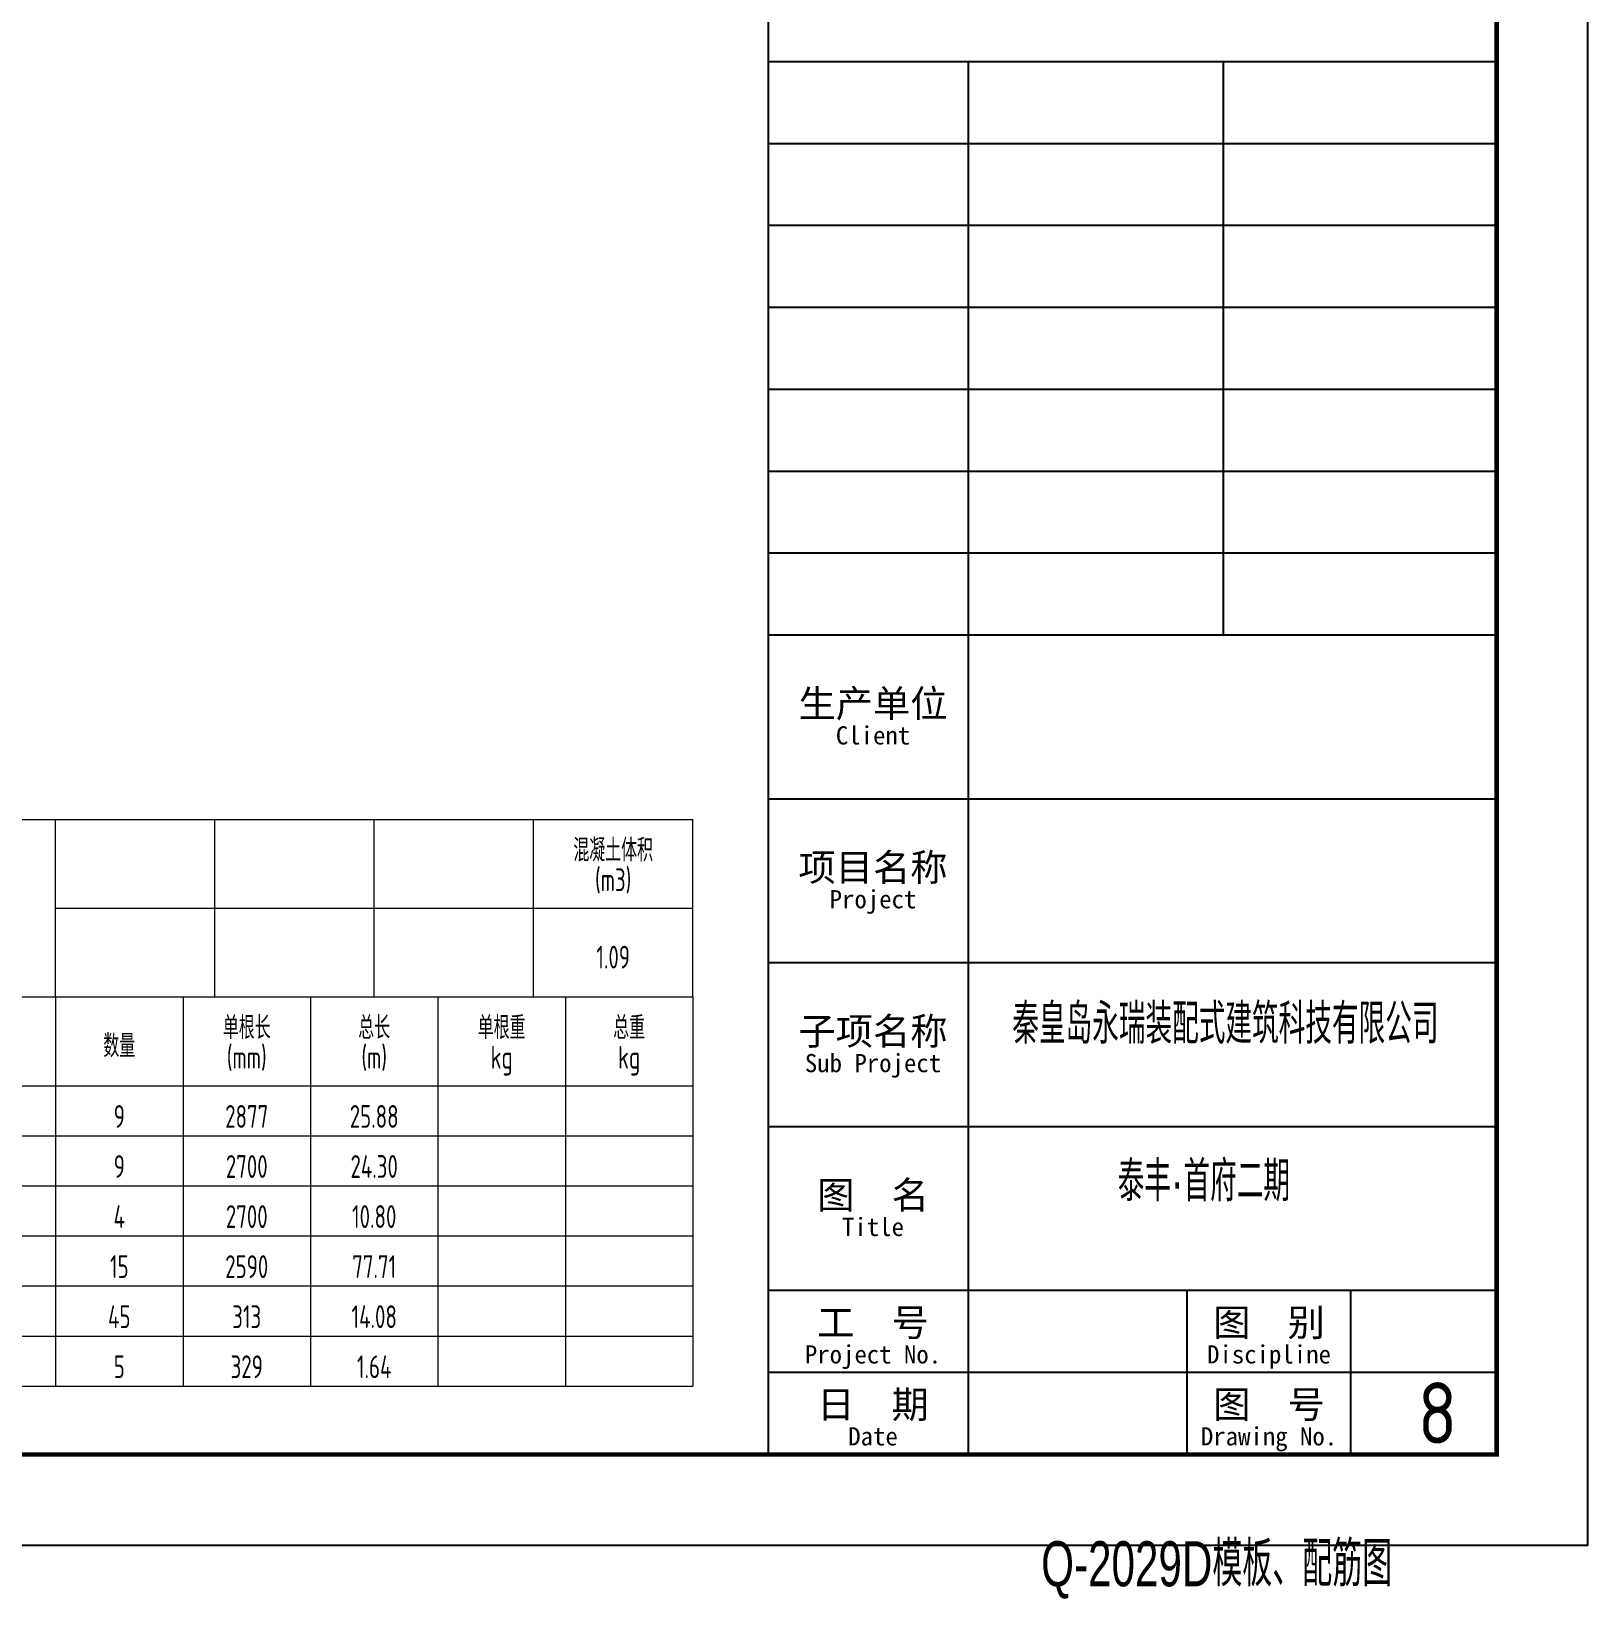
# Model space of a CAD drawing. Extents: x -85320 to 1679916, y -1321939 to 627.
# Drawn here: x 1362845 to 1379940, y -868455 to -851237 of the extents above; entities that cross this region are included whole.
import ezdxf
from ezdxf.enums import TextEntityAlignment as Align

# ---------------------------------------------------------------- set-up
doc = ezdxf.new("R2010")
doc.units = 0
doc.header["$LTSCALE"] = 1000
for name, color, linetype in [('BORDER', 7, 'Continuous'), ('TH', 7, 'Continuous'), ('图框文字', 7, 'Continuous'), ('打印线框', 7, 'Continuous'), ('拉模', 7, 'Continuous')]:
    doc.layers.add(name, color=color, linetype=linetype)
doc.layers.add('参数表文字', color=7, linetype='Continuous', lineweight=18)
doc.layers.add('参数表边线', color=253, linetype='Continuous', lineweight=18)
doc.styles.get("Standard").update_dxf_attribs({"font": 'gbenor.shx', "bigfont": 'gbcbig.shx'})
doc.styles.add('TSSD_Rein', font='Tssdeng.shx', dxfattribs={"width": 0.7, "bigfont": 'hztxt.shx'})
doc.styles.add('中西文等高字体', font='hztxt_e.shx', dxfattribs={"width": 0.7, "bigfont": 'hbhz.shx'})
doc.styles.add('设计院一', font='', dxfattribs={"width": 0.8})
doc.styles.get('设计院一').set_extended_font_data('SimSun')

# ---------------------------------------------------------------- blocks, each defined once
blk = doc.blocks.new('图框1')
at = {"color": 7}
for p, q in [((1425679, -783089), (1425679, -823089)), ((1433679, -783089), (1433679, -823089)), ((1433679, -823089), (1433679, -783089)), ((1433679, -783089), (1433679, -823089)), ((1433679, -823089), (1433679, -783089)), ((1433679, -807789), (1425679, -807789)), ((1427879, -814089), (1427879, -807789)), ((1430679, -814089), (1430679, -807789)), ((1433679, -808689), (1425679, -808689)), ((1433679, -809589), (1425679, -809589)), ((1433679, -810489), (1425679, -810489)), ((1433679, -811389), (1425679, -811389)), ((1433679, -812289), (1425679, -812289)), ((1433679, -813189), (1425679, -813189)), ((1433679, -814089), (1425679, -814089)), ((1427879, -823089), (1427879, -814089)), ((1433679, -814089), (1431691, -814089)), ((1433679, -815889), (1425679, -815889)), ((1433679, -817689), (1425679, -817689)), ((1433679, -819489), (1425679, -819489)), ((1433679, -821289), (1425679, -821289)), ((1430279, -823089), (1430279, -821289)), ((1432079, -823089), (1432079, -821289)), ((1433679, -822189), (1425679, -822189)), ((1425679, -823089), (1433679, -823089)), ((1425679, -823089), (1433679, -823089))]:
    blk.add_line(p, q, dxfattribs=at)
at = {"layer": 'BORDER', "const_width": 50}
blk.add_lwpolyline([(1377779, -823089), (1377779, -783089), (1433679, -783089), (1433679, -823089)], close=True, dxfattribs=at)
at = {"color": 7, "style": '设计院一'}
for s, height, p in [('生产单位', 300, (1426829, -814989)), ('Client', 200, (1426829, -815289)), ('项目名称', 300, (1426829, -816789)), ('Project', 200, (1426829, -817089)), ('子项名称', 300, (1426829, -818589)), ('Sub Project', 200, (1426829, -818889)), ('图  名', 300, (1426829, -820389)), ('Title', 200, (1426829, -820689)), ('工  号', 300, (1426829, -821789)), ('图  别', 300, (1431179, -821789)), ('Project No.', 200, (1426829, -822089)), ('Discipline', 200, (1431179, -822089)), ('日  期', 300, (1426829, -822689)), ('图  号', 300, (1431179, -822689)), ('Date', 200, (1426829, -822989)), ('Drawing No.', 200, (1431179, -822989))]:
    blk.add_text(s, height=height, dxfattribs=at).set_placement(p, align=Align.CENTER)
at = {"layer": 'TH', "color": 2, "style": '中西文等高字体', "width": 0.7}
for s, p in [('秦皇岛永瑞装配式建筑科技有限公司', (1428359, -818709)), ('泰丰·首府二期', (1429517, -820439))]:
    blk.add_text(s, height=440, dxfattribs=at).set_placement(p, align=Align.BOTTOM_LEFT)

msp = doc.modelspace()

# ---------------------------------------------------------------- linework, layer by layer
at = {"layer": '参数表边线', "lineweight": 18}
for p, q in [((1356710.627, -859894.827), (1363110.627, -859894.827)), ((1363110.627, -861844.827), (1363110.627, -859894.827)), ((1363110.627, -860869.827), (1363110.627, -859894.827)), ((1363110.627, -859894.827), (1364860.627, -859894.827)), ((1364860.627, -860869.827), (1364860.627, -859894.827)), ((1364860.627, -859894.827), (1366610.627, -859894.827)), ((1366610.627, -860869.827), (1366610.627, -859894.827)), ((1366610.627, -859894.827), (1368360.627, -859894.827)), ((1368360.627, -860869.827), (1368360.627, -859894.827)), ((1368360.627, -859894.827), (1370110.627, -859894.827)), ((1370110.627, -860869.827), (1370110.627, -859894.827)), ((1363110.627, -861844.827), (1363110.627, -860869.827)), ((1363110.627, -860869.827), (1364860.627, -860869.827)), ((1364860.627, -861844.827), (1364860.627, -860869.827)), ((1364860.627, -860869.827), (1366610.627, -860869.827)), ((1366610.627, -861844.827), (1366610.627, -860869.827)), ((1366610.627, -860869.827), (1368360.627, -860869.827)), ((1368360.627, -861844.827), (1368360.627, -860869.827)), ((1368360.627, -860869.827), (1370110.627, -860869.827)), ((1370110.627, -861844.827), (1370110.627, -860869.827)), ((1361710.627, -861844.827), (1363110.627, -861844.827)), ((1363110.627, -861844.827), (1364510.627, -861844.827)), ((1363110.627, -861844.827), (1363110.627, -862819.827)), ((1364510.627, -861844.827), (1365910.627, -861844.827)), ((1364510.627, -861844.827), (1364510.627, -862819.827)), ((1365910.627, -861844.827), (1367310.627, -861844.827)), ((1365910.627, -861844.827), (1365910.627, -862819.827)), ((1367310.627, -861844.827), (1368710.627, -861844.827)), ((1367310.627, -861844.827), (1367310.627, -862819.827)), ((1368710.627, -861844.827), (1370110.627, -861844.827)), ((1368710.627, -861844.827), (1368710.627, -862819.827)), ((1370110.627, -861844.827), (1370110.627, -862819.827)), ((1361710.627, -862819.827), (1363110.627, -862819.827)), ((1363110.627, -862819.827), (1364510.627, -862819.827)), ((1363110.627, -862819.827), (1363110.627, -863369.827)), ((1364510.627, -862819.827), (1365910.627, -862819.827)), ((1364510.627, -862819.827), (1364510.627, -863369.827)), ((1365910.627, -862819.827), (1367310.627, -862819.827)), ((1365910.627, -862819.827), (1365910.627, -863369.827)), ((1367310.627, -862819.827), (1368710.627, -862819.827)), ((1367310.627, -862819.827), (1367310.627, -863369.827)), ((1368710.627, -862819.827), (1370110.627, -862819.827)), ((1368710.627, -862819.827), (1368710.627, -863369.827)), ((1370110.627, -862819.827), (1370110.627, -863369.827)), ((1361710.627, -863369.827), (1363110.627, -863369.827)), ((1363110.627, -863369.827), (1364510.627, -863369.827)), ((1363110.627, -863369.827), (1363110.627, -863919.827)), ((1364510.627, -863369.827), (1365910.627, -863369.827)), ((1364510.627, -863369.827), (1364510.627, -863919.827)), ((1365910.627, -863369.827), (1367310.627, -863369.827)), ((1365910.627, -863369.827), (1365910.627, -863919.827)), ((1367310.627, -863369.827), (1368710.627, -863369.827)), ((1367310.627, -863369.827), (1367310.627, -863919.827)), ((1368710.627, -863369.827), (1370110.627, -863369.827)), ((1368710.627, -863369.827), (1368710.627, -863919.827)), ((1370110.627, -863369.827), (1370110.627, -863919.827)), ((1361710.627, -863919.827), (1363110.627, -863919.827)), ((1363110.627, -863919.827), (1364510.627, -863919.827)), ((1363110.627, -863919.827), (1363110.627, -864469.827)), ((1364510.627, -863919.827), (1365910.627, -863919.827)), ((1364510.627, -863919.827), (1364510.627, -864469.827)), ((1365910.627, -863919.827), (1367310.627, -863919.827)), ((1365910.627, -863919.827), (1365910.627, -864469.827)), ((1367310.627, -863919.827), (1368710.627, -863919.827)), ((1367310.627, -863919.827), (1367310.627, -864469.827)), ((1368710.627, -863919.827), (1370110.627, -863919.827)), ((1368710.627, -863919.827), (1368710.627, -864469.827)), ((1370110.627, -863919.827), (1370110.627, -864469.827)), ((1361710.627, -864469.827), (1363110.627, -864469.827)), ((1363110.627, -864469.827), (1364510.627, -864469.827)), ((1363110.627, -864469.827), (1363110.627, -865019.827)), ((1364510.627, -864469.827), (1365910.627, -864469.827)), ((1364510.627, -864469.827), (1364510.627, -865019.827)), ((1365910.627, -864469.827), (1367310.627, -864469.827)), ((1365910.627, -864469.827), (1365910.627, -865019.827)), ((1367310.627, -864469.827), (1368710.627, -864469.827)), ((1367310.627, -864469.827), (1367310.627, -865019.827)), ((1368710.627, -864469.827), (1370110.627, -864469.827)), ((1368710.627, -864469.827), (1368710.627, -865019.827)), ((1370110.627, -864469.827), (1370110.627, -865019.827)), ((1361710.627, -865019.827), (1363110.627, -865019.827)), ((1363110.627, -865019.827), (1364510.627, -865019.827)), ((1363110.627, -865019.827), (1363110.627, -865569.827)), ((1364510.627, -865019.827), (1365910.627, -865019.827)), ((1364510.627, -865019.827), (1364510.627, -865569.827)), ((1365910.627, -865019.827), (1367310.627, -865019.827)), ((1365910.627, -865019.827), (1365910.627, -865569.827)), ((1367310.627, -865019.827), (1368710.627, -865019.827)), ((1367310.627, -865019.827), (1367310.627, -865569.827)), ((1368710.627, -865019.827), (1370110.627, -865019.827)), ((1368710.627, -865019.827), (1368710.627, -865569.827)), ((1370110.627, -865019.827), (1370110.627, -865569.827)), ((1361710.627, -865569.827), (1363110.627, -865569.827)), ((1363110.627, -865569.827), (1364510.627, -865569.827)), ((1363110.627, -865569.827), (1363110.627, -866119.827)), ((1364510.627, -865569.827), (1365910.627, -865569.827)), ((1364510.627, -865569.827), (1364510.627, -866119.827)), ((1365910.627, -865569.827), (1367310.627, -865569.827)), ((1365910.627, -865569.827), (1365910.627, -866119.827)), ((1367310.627, -865569.827), (1368710.627, -865569.827)), ((1367310.627, -865569.827), (1367310.627, -866119.827)), ((1368710.627, -865569.827), (1370110.627, -865569.827)), ((1368710.627, -865569.827), (1368710.627, -866119.827)), ((1370110.627, -865569.827), (1370110.627, -866119.827)), ((1361710.627, -866119.827), (1363110.627, -866119.827)), ((1363110.627, -866119.827), (1364510.627, -866119.827)), ((1364510.627, -866119.827), (1365910.627, -866119.827)), ((1365910.627, -866119.827), (1367310.627, -866119.827)), ((1367310.627, -866119.827), (1368710.627, -866119.827)), ((1368710.627, -866119.827), (1370110.627, -866119.827))]:
    msp.add_line(p, q, dxfattribs=at)
at = {"layer": '打印线框', "color": 1}
msp.add_lwpolyline([(1320539.784, -867870.959), (1320539.784, -825870.959), (1379939.784, -825870.959), (1379939.784, -867870.959)], close=True, dxfattribs=at)

# ---------------------------------------------------------------- block references
at = {"layer": '拉模', "color": 3}
msp.add_blockref('图框1', (-54739.165, -43782.265), dxfattribs=at)

# ---------------------------------------------------------------- texts
at = {"layer": '参数表文字', "linetype": 'Continuous', "style": 'TSSD_Rein', "width": 0.7}
for s, p in [('混凝土体积', (1369235.627, -860432.327)), ('单根长', (1365210.627, -862382.327)), ('总长', (1366610.627, -862382.327)), ('单根重', (1368010.627, -862382.327)), ('总重', (1369410.627, -862382.327))]:
    msp.add_text(s, height=250, dxfattribs=at).set_placement(p, align=Align.BOTTOM_CENTER)
for s, p in [('(m3)', (1369235.627, -860432.327)), ('(mm)', (1365210.627, -862382.327)), ('(m)', (1366610.627, -862382.327)), ('kg', (1368010.627, -862382.327)), ('kg', (1369410.627, -862382.327))]:
    msp.add_text(s, height=250, dxfattribs=at).set_placement(p, align=Align.TOP_CENTER)
for s, p in [('1.09', (1369235.627, -861407.327)), ('数量', (1363810.627, -862382.327)), ('9', (1363810.627, -863157.327)), ('2877', (1365210.627, -863157.327)), ('25.88', (1366610.627, -863157.327)), ('9', (1363810.627, -863707.327)), ('2700', (1365210.627, -863707.327)), ('24.30', (1366610.627, -863707.327)), ('4', (1363810.627, -864257.327)), ('2700', (1365210.627, -864257.327)), ('10.80', (1366610.627, -864257.327)), ('15', (1363810.627, -864807.327)), ('2590', (1365210.627, -864807.327)), ('77.71', (1366610.627, -864807.327)), ('45', (1363810.627, -865357.327)), ('313', (1365210.627, -865357.327)), ('14.08', (1366610.627, -865357.327)), ('5', (1363810.627, -865907.327)), ('329', (1365210.627, -865907.327)), ('1.64', (1366610.627, -865907.327))]:
    msp.add_text(s, height=250, dxfattribs=at).set_placement(p, align=Align.MIDDLE_CENTER)
at = {"layer": '图框文字', "color": 2, "style": '中西文等高字体', "width": 0.7}
msp.add_text('Q-2029D模板、配筋图', height=495, dxfattribs=at).set_placement((1373937.286, -868467.253), align=Align.BOTTOM_LEFT)
at = {"layer": '拉模', "color": 3}
msp.add_text('8', height=673.843, dxfattribs=at).set_placement((1378073.64, -866751.841))

doc.saveas('drawing.dxf')
